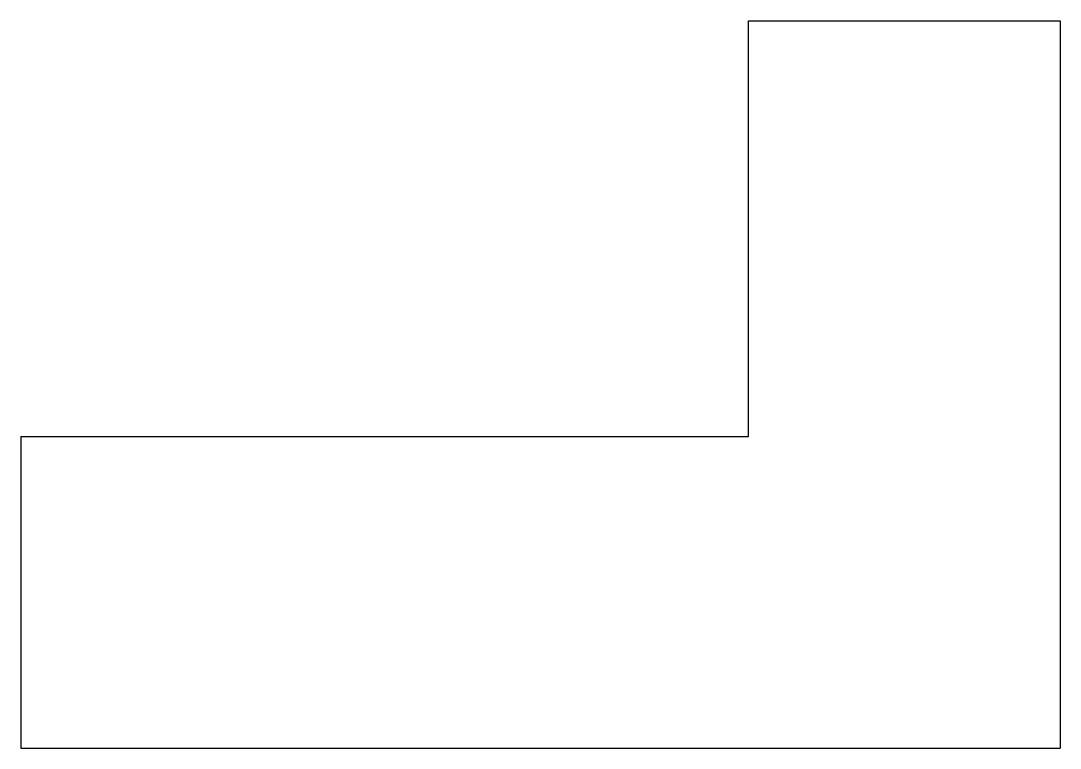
# Model space of a CAD drawing. Extents: x 0 to 50, y -15 to 20.
import ezdxf

# ---------------------------------------------------------------- set-up
doc = ezdxf.new("R2010")
doc.units = 0
doc.layers.add('MODELSKETCH_VISIBLE', color=7, linetype='CONTINUOUS')

msp = doc.modelspace()

# ---------------------------------------------------------------- linework, layer by layer
at = {"layer": 'MODELSKETCH_VISIBLE'}
for p, q in [((35, 20), (50, 20)), ((35, 0), (35, 20)), ((50, 20), (50, -15)), ((0, 0), (35, 0)), ((0, 0), (0, -15)), ((0, -15), (50, -15))]:
    msp.add_line(p, q, dxfattribs=at)

doc.saveas('drawing.dxf')
